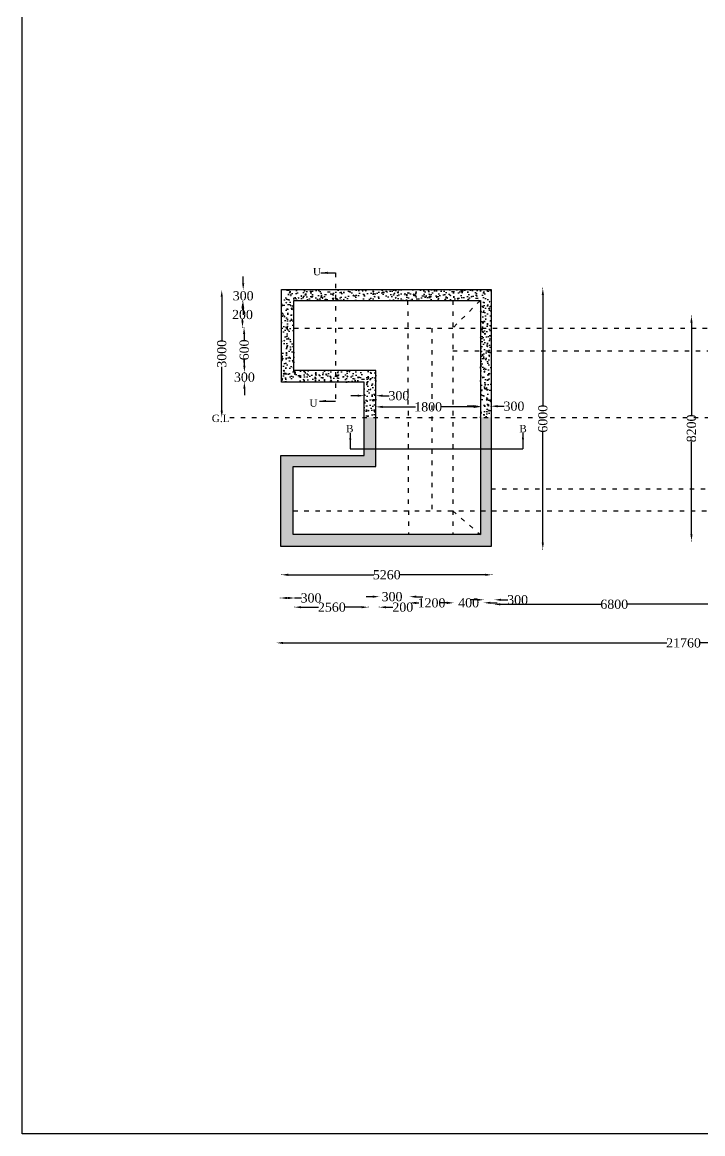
# Model space of a CAD drawing. Header units: millimetres. Extents: x 4400 to 80193, y -403 to 48046.
# Drawn here: x 4400 to 22883, y -403 to 29781 of the extents above; entities that cross this region are included whole.
import ezdxf

# ---------------------------------------------------------------- set-up
doc = ezdxf.new("R2010")
doc.units = ezdxf.units.MM
doc.header["$MEASUREMENT"] = 0
doc.linetypes.add('ACAD_ISO03W100', pattern=[30, 12, -18])
for name, color, linetype in [('DIM', 5, 'Continuous'), ('DO LINE', 3, 'Continuous'), ('DWG.LINE', 10, 'Continuous'), ('HATCH', 2, 'Continuous'), ('TEXT', 7, 'Continuous')]:
    doc.layers.add(name, color=color, linetype=linetype)
doc.layers.add('TITLE', color=7, linetype='Continuous', lineweight=30)
doc.styles.get("Standard").update_dxf_attribs({"font": 'TIMES.TTF', "height": 250})
doc.dimstyles.get("Standard").update_dxf_attribs({"dimtxt": 250, "dimasz": 180, "dimexe": 0.18, "dimexo": 0.0625, "dimgap": 0.09, "dimtad": 0, "dimtih": 1, "dimtoh": 1, "dimdec": 0, "dimzin": 0, "dimdsep": 46, "dimtxsty": 'Standard', "dimcen": 300, "dimclre": 256, "dimclrt": 4, "dimadec": 0, "dimazin": 0, "dimtfac": 1, "dimtdec": 0, "dimtofl": 0, "dimtmove": 0, "dimatfit": 3, "dimfxl": 5, "dimfxlon": 1, "dimtolj": 1, "dimtzin": 0, "dimarcsym": 0})
pattern_1 = [(50, (0, 0), (286.904, -25.1009), [30, -330]), (355, (0, 0), (-55.5005, 300.877), [24, -264]), (100.4514, (23.9, -2.1), (231.4038, 275.7758), [25.496, -280.4568]), (46.1842, (0, 80), (426.8964, -66.2076), [45, -495]), (96.6356, (35.57, 74.5), (373.865, 389.647), [38.244, -420.685]), (351.1842, (0, 80), (373.865, 389.6474), [36, -396]), (21, (40, 60), (238.7628, -161.0476), [30, -330]), (326, (40, 60), (97.326, 290.06), [24, -264]), (71.4514, (59.9, 46.58), (336.089, 129.0122), [25.496, -280.4568]), (37.5, (0, 0), (4.86394, 133.15754), [0, -260.8, 0, -268, 0, -265]), (7.5, (0, 0), (105.2278, 157.7647), [0, -152.8, 0, -254.8, 0, -101]), (327.5, (-89.2, 0), (213.52897, -9.02195), [0, -100, 0, -312, 0, -414]), (317.5, (-129.2, 0), (233.2745, 40.042), [0, -130, 0, -207.2, 0, -294])]

# ---------------------------------------------------------------- blocks, each defined once
blk = doc.blocks.new('*D29')
at = {"layer": 'Defpoints', "color": 0, "ltscale": 0.2}
for p in [(10374, 22512), (10374, 22191), (10401, 22191)]:
    blk.add_point(p, dxfattribs=at)
at = {"layer": 'DIM', "color": 0, "lineweight": -2, "ltscale": 0.2}
for p, q in [((10401, 22692), (10401, 22872)), ((10401, 22011), (10401, 21831))]:
    blk.add_line(p, q, dxfattribs=at)
at = {"layer": 'DIM', "lineweight": -2, "ltscale": 0.2}
for p, q in [((10396, 22512), (10401.18, 22512)), ((10396, 22191), (10401.18, 22191))]:
    blk.add_line(p, q, dxfattribs=at)
at = {"layer": 'DIM', "color": 0, "ltscale": 0.2}
for points in [[(10371, 22692), (10431, 22692), (10401, 22512)], [(10371, 22011), (10431, 22011), (10401, 22191)]]:
    blk.add_solid(points, dxfattribs=at)
at = {"layer": 'DIM', "color": 4, "ltscale": 0.2, "insert": (10401, 22351.5), "char_height": 250, "attachment_point": 5}
blk.add_mtext('\\A1;300', dxfattribs=at)
blk = doc.blocks.new('*D30')
at = {"layer": 'Defpoints', "color": 0, "ltscale": 0.2}
for p in [(10395.82, 20272.5), (10395.82, 20012), (10434, 20012)]:
    blk.add_point(p, dxfattribs=at)
at = {"layer": 'DIM', "color": 0, "lineweight": -2, "ltscale": 0.2}
for p, q in [((10434, 20452.5), (10434, 20632.5)), ((10434, 19832), (10434, 19652))]:
    blk.add_line(p, q, dxfattribs=at)
at = {"layer": 'DIM', "lineweight": -2, "ltscale": 0.2}
for p, q in [((10429, 20272.5), (10434.18, 20272.5)), ((10429, 20012), (10434.18, 20012))]:
    blk.add_line(p, q, dxfattribs=at)
at = {"layer": 'DIM', "color": 0, "ltscale": 0.2}
for points in [[(10404, 20452.5), (10464, 20452.5), (10434, 20272.5)], [(10404, 19832), (10464, 19832), (10434, 20012)]]:
    blk.add_solid(points, dxfattribs=at)
at = {"layer": 'DIM', "color": 4, "ltscale": 0.2, "insert": (10434, 20142.25), "char_height": 250, "attachment_point": 5}
blk.add_mtext('\\A1;300', dxfattribs=at)
blk = doc.blocks.new('*D31')
at = {"layer": 'Defpoints', "color": 0, "ltscale": 0.2}
for p in [(9819, 22506), (10039, 22506), (10039, 19050)]:
    blk.add_point(p, dxfattribs=at)
at = {"layer": 'DIM', "lineweight": -2, "ltscale": 0.2}
for p, q in [((9824, 22506), (9819, 22506)), ((9824, 19050), (9819, 19050))]:
    blk.add_line(p, q, dxfattribs=at)
at = {"layer": 'DIM', "color": 0, "lineweight": -2, "ltscale": 0.2}
for p, q in [((9819, 22326), (9819, 21133)), ((9819, 19230), (9819, 20423))]:
    blk.add_line(p, q, dxfattribs=at)
at = {"layer": 'DIM', "color": 0, "ltscale": 0.2}
for points in [[(9789, 22326), (9849, 22326), (9819, 22506)], [(9789, 19230), (9849, 19230), (9819, 19050)]]:
    blk.add_solid(points, dxfattribs=at)
at = {"layer": 'DIM', "color": 4, "ltscale": 0.2, "insert": (9819, 20778), "char_height": 250, "attachment_point": 5, "rotation": 90}
blk.add_mtext('\\A1;3000', dxfattribs=at)
blk = doc.blocks.new('*D32')
at = {"layer": 'Defpoints', "color": 0, "ltscale": 0.2}
for p in [(13686, 19622), (14007, 19639), (14007, 19622)]:
    blk.add_point(p, dxfattribs=at)
at = {"layer": 'DIM', "color": 0, "lineweight": -2, "ltscale": 0.2}
for p, q in [((13506, 19639), (13326, 19639)), ((14187, 19639), (14367, 19639))]:
    blk.add_line(p, q, dxfattribs=at)
at = {"layer": 'DIM', "lineweight": -2, "ltscale": 0.2}
for p, q in [((13686, 19634), (13686, 19639)), ((14007, 19634), (14007, 19639))]:
    blk.add_line(p, q, dxfattribs=at)
at = {"layer": 'DIM', "color": 0, "ltscale": 0.2}
for points in [[(13506, 19669), (13506, 19609), (13686, 19639)], [(14187, 19669), (14187, 19609), (14007, 19639)]]:
    blk.add_solid(points, dxfattribs=at)
at = {"layer": 'DIM', "color": 4, "ltscale": 0.2, "insert": (14630, 19639), "char_height": 250, "attachment_point": 5}
blk.add_mtext('\\A1;300', dxfattribs=at)
blk = doc.blocks.new('*D33')
at = {"layer": 'Defpoints', "color": 0, "ltscale": 0.2}
for p in [(16844, 19336), (14007, 19270), (16844, 19270)]:
    blk.add_point(p, dxfattribs=at)
at = {"layer": 'DIM', "lineweight": -2, "ltscale": 0.2}
for p, q in [((14007, 19332), (14007, 19337)), ((16844, 19332), (16844, 19337))]:
    blk.add_line(p, q, dxfattribs=at)
at = {"layer": 'DIM', "color": 0, "lineweight": -2, "ltscale": 0.2}
for p, q in [((14187, 19336), (15084, 19336)), ((16664, 19336), (15766, 19336))]:
    blk.add_line(p, q, dxfattribs=at)
at = {"layer": 'DIM', "color": 0, "ltscale": 0.2}
for points in [[(14187, 19366), (14187, 19306), (14007, 19336)], [(16664, 19366), (16664, 19306), (16844, 19336)]]:
    blk.add_solid(points, dxfattribs=at)
at = {"layer": 'DIM', "color": 4, "ltscale": 0.2, "insert": (15425, 19336), "char_height": 250, "attachment_point": 5}
blk.add_mtext('\\A1;1800', dxfattribs=at)
blk = doc.blocks.new('*D34')
at = {"layer": 'Defpoints', "color": 0, "ltscale": 0.2}
for p in [(16844, 19332), (17132, 19353), (17132, 19332)]:
    blk.add_point(p, dxfattribs=at)
at = {"layer": 'DIM', "color": 0, "lineweight": -2, "ltscale": 0.2}
for p, q in [((16664, 19353), (16484, 19353)), ((17312, 19353), (17492, 19353))]:
    blk.add_line(p, q, dxfattribs=at)
at = {"layer": 'DIM', "lineweight": -2, "ltscale": 0.2}
for p, q in [((16844, 19348), (16844, 19353)), ((17132, 19348), (17132, 19353))]:
    blk.add_line(p, q, dxfattribs=at)
at = {"layer": 'DIM', "color": 0, "ltscale": 0.2}
for points in [[(16664, 19383), (16664, 19323), (16844, 19353)], [(17312, 19383), (17312, 19323), (17132, 19353)]]:
    blk.add_solid(points, dxfattribs=at)
at = {"layer": 'DIM', "color": 4, "ltscale": 0.2, "insert": (17755, 19353), "char_height": 250, "attachment_point": 5}
blk.add_mtext('\\A1;300', dxfattribs=at)
blk = doc.blocks.new('*D35')
at = {"layer": 'Defpoints', "color": 0, "ltscale": 0.2}
for p in [(18523, 22556), (18523, 15472), (18539, 15472)]:
    blk.add_point(p, dxfattribs=at)
at = {"layer": 'DIM', "lineweight": -2, "ltscale": 0.2}
for p, q in [((18534, 22556), (18539, 22556)), ((18534, 15472), (18539, 15472))]:
    blk.add_line(p, q, dxfattribs=at)
at = {"layer": 'DIM', "color": 0, "lineweight": -2, "ltscale": 0.2}
for p, q in [((18539, 22376), (18539, 19368)), ((18539, 15652), (18539, 18659))]:
    blk.add_line(p, q, dxfattribs=at)
at = {"layer": 'DIM', "color": 0, "ltscale": 0.2}
for points in [[(18509, 22376), (18569, 22376), (18539, 22556)], [(18509, 15652), (18569, 15652), (18539, 15472)]]:
    blk.add_solid(points, dxfattribs=at)
at = {"layer": 'DIM', "color": 4, "ltscale": 0.2, "insert": (18539, 19014), "char_height": 250, "attachment_point": 5, "rotation": 90}
blk.add_mtext('\\A1;6000', dxfattribs=at)
blk = doc.blocks.new('*D36')
at = {"layer": 'Defpoints', "color": 0, "ltscale": 0.2}
for p in [(11444, 14794), (17155, 14794), (17155, 14776)]:
    blk.add_point(p, dxfattribs=at)
at = {"layer": 'DIM', "lineweight": -2, "ltscale": 0.2}
for p, q in [((11444, 14782), (11444, 14776)), ((17155, 14782), (17155, 14776))]:
    blk.add_line(p, q, dxfattribs=at)
at = {"layer": 'DIM', "color": 0, "lineweight": -2, "ltscale": 0.2}
for p, q in [((11624, 14776), (13946, 14776)), ((16975, 14776), (14654, 14776))]:
    blk.add_line(p, q, dxfattribs=at)
at = {"layer": 'DIM', "color": 0, "ltscale": 0.2}
for points in [[(11624, 14806), (11624, 14746), (11444, 14776)], [(16975, 14806), (16975, 14746), (17155, 14776)]]:
    blk.add_solid(points, dxfattribs=at)
at = {"layer": 'DIM', "color": 4, "ltscale": 0.2, "insert": (14300, 14776), "char_height": 250, "attachment_point": 5}
blk.add_mtext('\\A1;5260', dxfattribs=at)
blk = doc.blocks.new('*D37')
at = {"layer": 'Defpoints', "color": 0, "ltscale": 0.2}
for p in [(11412, 14035), (11801, 14146), (11801, 14035)]:
    blk.add_point(p, dxfattribs=at)
at = {"layer": 'DIM', "lineweight": -2, "ltscale": 0.2}
for p, q in [((11412, 14142), (11412, 14147)), ((11801, 14142), (11801, 14147))]:
    blk.add_line(p, q, dxfattribs=at)
at = {"layer": 'DIM', "color": 0, "lineweight": -2, "ltscale": 0.2}
for p, q in [((11592, 14146), (11621, 14146)), ((11801, 14146), (11981, 14146))]:
    blk.add_line(p, q, dxfattribs=at)
at = {"layer": 'DIM', "color": 0, "ltscale": 0.2}
for points in [[(11592, 14176), (11592, 14116), (11412, 14146)], [(11621, 14176), (11621, 14116), (11801, 14146)]]:
    blk.add_solid(points, dxfattribs=at)
at = {"layer": 'DIM', "color": 4, "ltscale": 0.2, "insert": (12244, 14146), "char_height": 250, "attachment_point": 5}
blk.add_mtext('\\A1;300', dxfattribs=at)
blk = doc.blocks.new('*D38')
at = {"layer": 'Defpoints', "color": 0, "ltscale": 0.2}
for p in [(11795, 14054), (13797, 14054), (13797, 13896)]:
    blk.add_point(p, dxfattribs=at)
at = {"layer": 'DIM', "lineweight": -2, "ltscale": 0.2}
for p, q in [((11795, 13902), (11795, 13896)), ((13797, 13902), (13797, 13896))]:
    blk.add_line(p, q, dxfattribs=at)
at = {"layer": 'DIM', "color": 0, "lineweight": -2, "ltscale": 0.2}
for p, q in [((11975, 13896), (12450, 13896)), ((13617, 13896), (13168, 13896))]:
    blk.add_line(p, q, dxfattribs=at)
at = {"layer": 'DIM', "color": 0, "ltscale": 0.2}
for points in [[(11975, 13926), (11975, 13866), (11795, 13896)], [(13617, 13926), (13617, 13866), (13797, 13896)]]:
    blk.add_solid(points, dxfattribs=at)
at = {"layer": 'DIM', "color": 4, "ltscale": 0.2, "insert": (12809, 13896), "char_height": 250, "attachment_point": 5}
blk.add_mtext('\\A1;2560', dxfattribs=at)
blk = doc.blocks.new('*D39')
at = {"layer": 'Defpoints', "color": 0, "ltscale": 0.2}
for p in [(13797, 14025), (14098, 14025), (14098, 13896)]:
    blk.add_point(p, dxfattribs=at)
at = {"layer": 'DIM', "color": 0, "lineweight": -2, "ltscale": 0.2}
for p, q in [((13617, 13896), (13437, 13896)), ((14278, 13896), (14469, 13896))]:
    blk.add_line(p, q, dxfattribs=at)
at = {"layer": 'DIM', "lineweight": -2, "ltscale": 0.2}
for p, q in [((13797, 13902), (13797, 13896)), ((14098, 13902), (14098, 13896))]:
    blk.add_line(p, q, dxfattribs=at)
at = {"layer": 'DIM', "color": 0, "ltscale": 0.2}
for points in [[(13617, 13926), (13617, 13866), (13797, 13896)], [(14278, 13926), (14278, 13866), (14098, 13896)]]:
    blk.add_solid(points, dxfattribs=at)
at = {"layer": 'DIM', "color": 4, "ltscale": 0.2, "insert": (14736, 13896), "char_height": 250, "attachment_point": 5}
blk.add_mtext('\\A1;200', dxfattribs=at)
blk = doc.blocks.new('*D40')
at = {"layer": 'Defpoints', "color": 0, "ltscale": 0.2}
for p in [(14097.5, 14025.32), (14920.5, 14181.5), (14920.5, 14025.32)]:
    blk.add_point(p, dxfattribs=at)
at = {"layer": 'DIM', "color": 0, "lineweight": -2, "ltscale": 0.2}
for p, q in [((13917.5, 14181.5), (13737.5, 14181.5)), ((15100.5, 14181.5), (15280.5, 14181.5))]:
    blk.add_line(p, q, dxfattribs=at)
at = {"layer": 'DIM', "lineweight": -2, "ltscale": 0.2}
for p, q in [((14097.5, 14176.5), (14097.5, 14181.68)), ((14920.5, 14176.5), (14920.5, 14181.68))]:
    blk.add_line(p, q, dxfattribs=at)
at = {"layer": 'DIM', "color": 0, "ltscale": 0.2}
for points in [[(13917.5, 14211.5), (13917.5, 14151.5), (14097.5, 14181.5)], [(15100.5, 14211.5), (15100.5, 14151.5), (14920.5, 14181.5)]]:
    blk.add_solid(points, dxfattribs=at)
at = {"layer": 'DIM', "color": 4, "ltscale": 0.2, "insert": (14444, 14181.5), "char_height": 250, "attachment_point": 5}
blk.add_mtext('\\A1;300', dxfattribs=at)
blk = doc.blocks.new('*D41')
at = {"layer": 'Defpoints', "color": 0, "ltscale": 0.2}
for p in [(14920, 14036), (16111, 14036), (16111, 14012)]:
    blk.add_point(p, dxfattribs=at)
at = {"layer": 'DIM', "lineweight": -2, "ltscale": 0.2}
for p, q in [((14920, 14018), (14920, 14012)), ((16111, 14018), (16111, 14012))]:
    blk.add_line(p, q, dxfattribs=at)
at = {"layer": 'DIM', "color": 0, "lineweight": -2, "ltscale": 0.2}
for p, q in [((15100, 14012), (15175, 14012)), ((15931, 14012), (15857, 14012))]:
    blk.add_line(p, q, dxfattribs=at)
at = {"layer": 'DIM', "color": 0, "ltscale": 0.2}
for points in [[(15100, 14042), (15100, 13982), (14920, 14012)], [(15931, 14042), (15931, 13982), (16111, 14012)]]:
    blk.add_solid(points, dxfattribs=at)
at = {"layer": 'DIM', "color": 4, "ltscale": 0.2, "insert": (15516, 14012), "char_height": 250, "attachment_point": 5}
blk.add_mtext('\\A1;1200', dxfattribs=at)
blk = doc.blocks.new('*D42')
at = {"layer": 'Defpoints', "color": 0, "ltscale": 0.2}
for p in [(16111, 14017.5), (16937, 14017.5), (16937, 14015.5)]:
    blk.add_point(p, dxfattribs=at)
at = {"layer": 'DIM', "color": 0, "lineweight": -2, "ltscale": 0.2}
for p, q in [((15931, 14015.5), (15751, 14015.5)), ((17117, 14015.5), (17297, 14015.5))]:
    blk.add_line(p, q, dxfattribs=at)
at = {"layer": 'DIM', "lineweight": -2, "ltscale": 0.2}
for p, q in [((16111, 14017.4375), (16111, 14015.32)), ((16937, 14017.4375), (16937, 14015.32))]:
    blk.add_line(p, q, dxfattribs=at)
at = {"layer": 'DIM', "color": 0, "ltscale": 0.2}
for points in [[(15931, 14045.5), (15931, 13985.5), (16111, 14015.5)], [(17117, 14045.5), (17117, 13985.5), (16937, 14015.5)]]:
    blk.add_solid(points, dxfattribs=at)
at = {"layer": 'DIM', "color": 4, "ltscale": 0.2, "insert": (16524, 14015.5), "char_height": 250, "attachment_point": 5}
blk.add_mtext('\\A1;400', dxfattribs=at)
blk = doc.blocks.new('*D43')
at = {"layer": 'Defpoints', "color": 0, "ltscale": 0.2}
for p in [(16937, 14015), (17227, 14097), (17227, 14016)]:
    blk.add_point(p, dxfattribs=at)
at = {"layer": 'DIM', "color": 0, "lineweight": -2, "ltscale": 0.2}
for p, q in [((16757, 14096), (16577, 14096)), ((17407, 14097), (17591, 14097))]:
    blk.add_line(p, q, dxfattribs=at)
at = {"layer": 'DIM', "lineweight": -2, "ltscale": 0.2}
for p, q in [((16937, 14092), (16937, 14097)), ((17227, 14092), (17227, 14097))]:
    blk.add_line(p, q, dxfattribs=at)
at = {"layer": 'DIM', "color": 0, "ltscale": 0.2}
for points in [[(16757, 14126), (16757, 14066), (16937, 14097)], [(17407, 14127), (17407, 14067), (17227, 14097)]]:
    blk.add_solid(points, dxfattribs=at)
at = {"layer": 'DIM', "color": 4, "ltscale": 0.2, "insert": (17854, 14097), "char_height": 250, "attachment_point": 5}
blk.add_mtext('\\A1;300', dxfattribs=at)
blk = doc.blocks.new('*D44')
at = {"layer": 'Defpoints', "color": 0, "ltscale": 0.2}
for p in [(17207, 14016), (23752, 14016), (23752, 13975)]:
    blk.add_point(p, dxfattribs=at)
at = {"layer": 'DIM', "lineweight": -2, "ltscale": 0.2}
for p, q in [((17207, 13980), (17207, 13975)), ((23752, 13980), (23752, 13975))]:
    blk.add_line(p, q, dxfattribs=at)
at = {"layer": 'DIM', "color": 0, "lineweight": -2, "ltscale": 0.2}
for p, q in [((17387, 13975), (20125, 13975)), ((23572, 13975), (20834, 13975))]:
    blk.add_line(p, q, dxfattribs=at)
at = {"layer": 'DIM', "color": 0, "ltscale": 0.2}
for points in [[(17387, 14005), (17387, 13945), (17207, 13975)], [(23572, 14005), (23572, 13945), (23752, 13975)]]:
    blk.add_solid(points, dxfattribs=at)
at = {"layer": 'DIM', "color": 4, "ltscale": 0.2, "insert": (20479, 13975), "char_height": 250, "attachment_point": 5}
blk.add_mtext('\\A1;6800', dxfattribs=at)
blk = doc.blocks.new('*D57')
at = {"layer": 'Defpoints', "color": 0, "ltscale": 0.2}
for p in [(11306, 12926), (33417, 12924), (33417, 12924)]:
    blk.add_point(p, dxfattribs=at)
at = {"layer": 'DIM', "lineweight": -2, "ltscale": 0.2}
for p, q in [((11306, 12926), (11306, 12926)), ((33417, 12924), (33417, 12925))]:
    blk.add_line(p, q, dxfattribs=at)
at = {"layer": 'DIM', "color": 0, "lineweight": -2, "ltscale": 0.2}
for p, q in [((11486, 12926), (21910, 12925)), ((33237, 12925), (22812, 12925))]:
    blk.add_line(p, q, dxfattribs=at)
at = {"layer": 'DIM', "color": 0, "ltscale": 0.2}
for points in [[(11486, 12956), (11486, 12896), (11306, 12926)], [(33237, 12955), (33237, 12895), (33417, 12924)]]:
    blk.add_solid(points, dxfattribs=at)
at = {"layer": 'DIM', "color": 4, "ltscale": 0.2, "insert": (22361, 12925), "char_height": 250, "attachment_point": 5}
blk.add_mtext('\\A1;21760', dxfattribs=at)
blk = doc.blocks.new('*D85')
at = {"layer": 'Defpoints', "color": 0, "ltscale": 0.2}
for p in [(22516, 21805), (22576, 21805), (22516, 15696)]:
    blk.add_point(p, dxfattribs=at)
at = {"layer": 'DIM', "lineweight": -2, "ltscale": 0.2}
for p, q in [((22570, 21805), (22576, 21805)), ((22570, 15696), (22576, 15696))]:
    blk.add_line(p, q, dxfattribs=at)
at = {"layer": 'DIM', "color": 0, "lineweight": -2, "ltscale": 0.2}
for p, q in [((22576, 21625), (22576, 19102)), ((22576, 15876), (22576, 18399))]:
    blk.add_line(p, q, dxfattribs=at)
at = {"layer": 'DIM', "color": 0, "ltscale": 0.2}
for points in [[(22546, 21625), (22606, 21625), (22576, 21805)], [(22546, 15876), (22606, 15876), (22576, 15696)]]:
    blk.add_solid(points, dxfattribs=at)
at = {"layer": 'DIM', "color": 4, "ltscale": 0.2, "insert": (22576, 18751), "char_height": 250, "attachment_point": 5, "rotation": 90}
blk.add_mtext('\\A1;8200', dxfattribs=at)
blk = doc.blocks.new('*D86')
at = {"layer": 'Defpoints', "color": 0, "ltscale": 0.2}
for p in [(10401, 22191), (10382, 21494), (10401, 21494)]:
    blk.add_point(p, dxfattribs=at)
at = {"layer": 'DIM', "lineweight": -2, "ltscale": 0.2}
for p, q in [((10387, 22191), (10382, 22191)), ((10387, 21494), (10382, 21494))]:
    blk.add_line(p, q, dxfattribs=at)
at = {"layer": 'DIM', "color": 0, "lineweight": -2, "ltscale": 0.2}
for p, q in [((10382, 22011), (10382, 21970)), ((10382, 21674), (10382, 21715))]:
    blk.add_line(p, q, dxfattribs=at)
at = {"layer": 'DIM', "color": 0, "ltscale": 0.2}
for points in [[(10352, 22011), (10412, 22011), (10382, 22191)], [(10352, 21674), (10412, 21674), (10382, 21494)]]:
    blk.add_solid(points, dxfattribs=at)
at = {"layer": 'DIM', "color": 4, "ltscale": 0.2, "insert": (10382, 21842), "char_height": 250, "attachment_point": 5}
blk.add_mtext('\\A1;200', dxfattribs=at)
blk = doc.blocks.new('*D87')
at = {"layer": 'Defpoints', "color": 0, "ltscale": 0.2}
for p in [(10387, 21494), (10396, 20272), (10434, 20273)]:
    blk.add_point(p, dxfattribs=at)
at = {"layer": 'DIM', "lineweight": -2, "ltscale": 0.2}
for p, q in [((10420, 21494), (10425, 21494)), ((10429, 20273), (10434, 20273))]:
    blk.add_line(p, q, dxfattribs=at)
at = {"layer": 'DIM', "color": 0, "lineweight": -2, "ltscale": 0.2}
for p, q in [((10426, 21314), (10428, 21146)), ((10433, 20453), (10431, 20621))]:
    blk.add_line(p, q, dxfattribs=at)
at = {"layer": 'DIM', "color": 0, "ltscale": 0.2}
for points in [[(10456, 21314), (10396, 21314), (10425, 21494)], [(10463, 20453), (10403, 20453), (10434, 20273)]]:
    blk.add_solid(points, dxfattribs=at)
at = {"layer": 'DIM', "color": 4, "ltscale": 0.2, "insert": (10430, 20883), "char_height": 250, "attachment_point": 5, "rotation": 90}
blk.add_mtext('\\A1;600', dxfattribs=at)

msp = doc.modelspace()

# ---------------------------------------------------------------- hatches: boundary and pattern name
at = {"layer": 'HATCH', "ltscale": 0.2}
h = msp.add_hatch(dxfattribs=at)
h.set_pattern_fill('AR-CONC', color=256, scale=40, style=0)
h.set_pattern_definition(pattern_1)
h.paths.add_polyline_path([(16843.9, 19050.1), (17132.5, 19050.1), (17132.5, 22524.3), (11439.2, 22524.3), (11439.2, 20009.9), (13686.1, 20009.9), (13686.1, 19050.1), (14006.6, 19050.1), (14006.6, 20323.2), (11779.4, 20323.2), (11779.4, 22224.8), (16843.9, 22224.8)])
h = msp.add_hatch(dxfattribs=at)
h.set_pattern_fill('AR-CONC', color=256, scale=40, style=0)
h.set_pattern_definition(pattern_1)
h.paths.add_polyline_path([(17132.5, 19050.1), (16843.9, 19050.1), (16843.9, 15867.4), (11761.2, 15867.4), (11761.2, 17713.3), (14006.6, 17713.3), (14006.6, 19050.1), (13686.1, 19050.1), (13686.1, 18014.6), (11422.8, 18014.6), (11422.8, 15545.9), (17132.5, 15545.9)])

# ---------------------------------------------------------------- linework, layer by layer
at = {"layer": 'DO LINE', "linetype": 'ACAD_ISO03W100', "ltscale": 10}
for points in [[(12908, 22975), (12908, 19501)], [(14867.7, 22224.8), (14888.9, 15867.4)], [(16093, 22224.8), (16093, 15867.4)], [(16843.9, 22224.8), (16093.5, 21477)], [(11779.4, 21477), (33373.4, 21477)], [(15528.2, 21477), (15528.2, 16509.6)], [(16093, 20857.7), (33373.4, 20857.7)], [(10038.9, 19050.1), (61036.7, 19050.1)], [(17132.5, 17106.4), (33421, 17106.4)], [(11761.2, 16509.6), (33421, 16509.6)], [(16093, 16509.6), (16843.9, 15867.4)]]:
    msp.add_lwpolyline(points, dxfattribs=at)
at = {"layer": 'DWG.LINE', "ltscale": 0.2}
for points in [[(11439.2, 22524.3), (17132.5, 22524.3), (17132.5, 15545.9), (11422.8, 15545.9), (11422.8, 18014.6), (13686.1, 18014.6), (13686.1, 20009.9), (11439.2, 20009.9), (11439.2, 22524.3)], [(11779.4, 20297), (11779.4, 22224.8), (16843.9, 22224.8), (16843.9, 15867.4), (11761.2, 15867.4), (11761.2, 17713.3), (14006.6, 17713.3), (14006.6, 20323.2), (11779.4, 20323.2)]]:
    msp.add_lwpolyline(points, dxfattribs=at)
at = {"layer": 'TITLE', "ltscale": 0.2}
msp.add_lwpolyline([(4399.5, 48045.5), (80116, 48045.5), (80116, -403), (4399.5, -403)], close=True, dxfattribs=at)

# ---------------------------------------------------------------- texts
at = {"layer": 'TEXT'}
for s, p in [('U', (12296.3, 22907.1)), ('U', (12201.7, 19342.2)), ('G.L ', (9549.4, 18923.2)), ('B', (13195.5, 18645.3)), ('B', (17901.1, 18645.3))]:
    msp.add_text(s, height=200, dxfattribs=at).set_placement(p)

# ---------------------------------------------------------------- dimensions: what is measured, and where the dimension line sits
at = {"layer": 'DIM', "ltscale": 0.2}
for p1, p2, distance, text, picture, middle in [((10374, 22512), (10374, 22191), 27, '300', '*D29', (10401, 22351.5)), ((10401.2, 22191), (10401.2, 21493.5), -19.2, '200', '*D86', (10382, 21842.2)), ((10395.8, 20272.5), (10395.8, 20012), 38.2, '300', '*D30', (10434, 20142.2)), ((13686.1, 19621.5), (14006.6, 19621.5), 17.5, '300', '*D32', (14629.5, 19639)), ((14006.6, 19270.5), (16843.9, 19270.5), 66, '1800', '*D33', (15425.3, 19336.5)), ((16843.9, 19331.5), (17132.5, 19331.5), 21.5, '300', '*D34', (17755.4, 19353)), ((11444.5, 14794.5), (17155, 14794.5), -18, '5260', '*D36', (14299.8, 14776.5)), ((14920.5, 14035.7), (16111, 14035.7), -23.2, '1200', '*D41', (15515.8, 14012.5)), ((16111, 14017.5), (16937, 14017.5), -2, '400', '*D42', (16524, 14015.5)), ((17207, 14015.5), (23751.5, 14015.5), -40.5, '6800', '*D44', (20479.2, 13975)), ((11306, 12926), (33416.8, 12924.5), 0, '21760', '*D57', (22361.4, 12925.2))]:
    dim = msp.add_aligned_dim(p1=p1, p2=p2, distance=distance, text=text, dimstyle='Standard', dxfattribs=at)
    dim.commit()
    dim.dimension.update_dxf_attribs({"geometry": picture, "text_midpoint": middle})
for p1, p2, distance, text, picture, middle in [((10038.9, 19050.1), (10038.9, 22506.5), 219.4, '3000', '*D31', (9819.5, 20778.3)), ((18523, 22555.5), (18523, 15471.5), 16, '6000', '*D35', (18539, 19013.5)), ((22515.5, 15696.5), (22515.5, 21805), -60, '8200', '*D85', (22575.5, 18750.8)), ((10387, 21493.5), (10395.8, 20272.5), 38.2, '600', '*D87', (10429.6, 20883.3))]:
    dim = msp.add_aligned_dim(p1=p1, p2=p2, distance=distance, text=text, dimstyle='Standard', dxfattribs=at)
    dim.commit()
    dim.dimension.update_dxf_attribs({"geometry": picture, "text_midpoint": middle, "text_rotation": 90})
for base, p1, p2, angle, text, picture, middle in [((11801, 14146.5), (11412.5, 14035), (11801, 14035), 0, '300', '*D37', (12243.9, 14146.5)), ((14920.5, 14181.5), (14097.5, 14025.3), (14920.5, 14025.3), 0, '300', '*D40', (14444, 14181.5)), ((17226.9, 14096.8), (16937, 14015.3), (17227, 14015.5), 0.03556, '300', '*D43', (17854, 14097)), ((13797, 13896.5), (11795.2, 14054), (13797, 14054), 0, '2560', '*D38', (12809, 13896.5)), ((14097.5, 13896.5), (13797, 14025.3), (14097.5, 14025.3), 0, '200', '*D39', (14735.5, 13896.5))]:
    dim = msp.add_linear_dim(base=base, p1=p1, p2=p2, angle=angle, text=text, dimstyle='Standard', dxfattribs=at)
    dim.commit()
    dim.dimension.update_dxf_attribs({"geometry": picture, "text_midpoint": middle, "dimtype": 161})

# ---------------------------------------------------------------- leaders
for points in [[(12512.8, 22976.1), (12908, 22976.1)], [(12474.3, 19494.4), (12908, 19494.4)], [(13309.5, 18621.5), (13309.5, 18197), (17998.8, 18197)], [(17998.8, 18632.2), (17998.8, 18194)]]:
    msp.add_leader(points, dimstyle='Standard', override={"dimgap": 0.09, "dimtad": 0}, dxfattribs=at)

doc.saveas('drawing.dxf')
